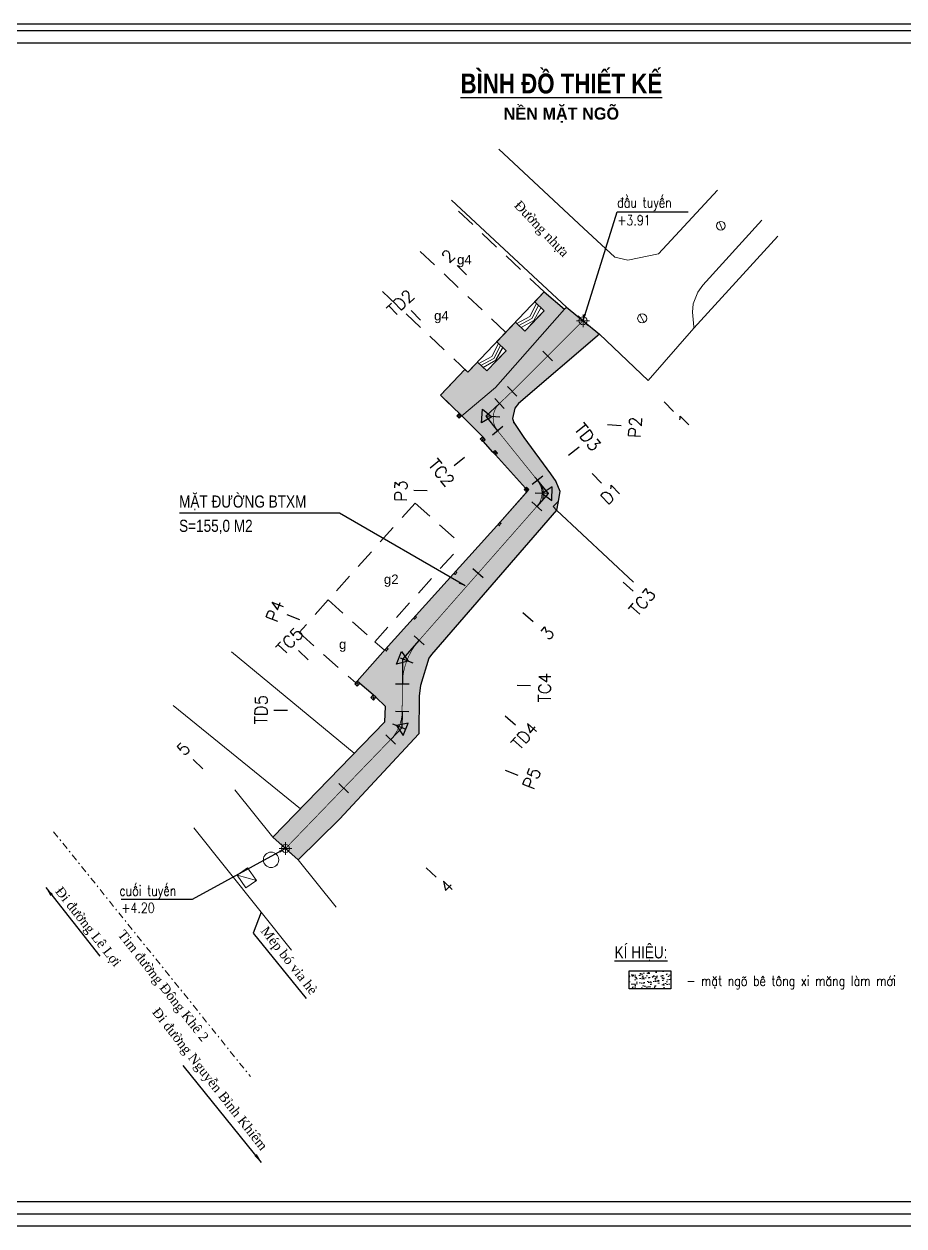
# Model space of a CAD drawing. Header units: inches. Extents: x 598112 to 598485, y 2306533 to 2306739.
# Drawn here: x 598386.6 to 598451.8, y 2306532.8 to 2306621.9 of the extents above; entities that cross this region are included whole.
import ezdxf
from ezdxf.enums import TextEntityAlignment as Align

# ---------------------------------------------------------------- set-up
doc = ezdxf.new("R2010")
doc.units = ezdxf.units.IN
doc.header["$MEASUREMENT"] = 0
for name, pattern in [('ACAD_ISO02W100', [15, 12, -3]), ('DASHDOT', [1, 0.5, -0.25, 0, -0.25]), ('DGN Style 2', [2.425456270249031, 1.455273762149419, -0.9701825080996124]), ('HIDDEN', [0.375, 0.25, -0.125])]:
    doc.linetypes.add(name, pattern=pattern)
for name, color, linetype in [('Duong', 3, 'Continuous'), ('ENTTNTHIETKE1', 2, 'Continuous'), ('GA', 5, 'Continuous'), ('KHUNGTEN', 5, 'Continuous'), ('thep', 2, 'Continuous'), ('TUYEN', 7, 'Continuous')]:
    doc.layers.add(name, color=color, linetype=linetype)
for name, color, linetype, lineweight in [('LC Hatch', 252, 'Continuous', 9), ('LC Khac', 4, 'Continuous', 9), ('LC MANH DUT', 35, 'HIDDEN', 5), ('LC Net thay', 7, 'Continuous', 25), ('LC Text1', 3, 'Continuous', 20), ('LC Text2', 7, 'Continuous', 25), ('Level 25', 7, 'Continuous', 0), ('Level 5', 7, 'Continuous', 0), ('NKB-00 Boundary', 1, 'ACAD_ISO02W100', 100), ('sotang', 7, 'Continuous', 0)]:
    doc.layers.add(name, color=color, linetype=linetype, lineweight=lineweight)
doc.styles.add('.VnArial', font='', dxfattribs={"height": 0.4})
doc.styles.add('LC 1', font='')
doc.styles.add('LC 3', font='vnsimli.shx', dxfattribs={"width": 0.75})
doc.styles.add('LC3', font='', dxfattribs={"width": 0.8})
doc.styles.get("Standard").update_dxf_attribs({"font": 'arial.ttf'})
doc.styles.add('style1', font='times.ttf')
doc.styles.add('T2', font='', dxfattribs={"width": 0.8})
doc.styles.add('TENCOC', font='Vnromanc.shx')
doc.styles.get('.VnArial').set_extended_font_data('.VnArial', italic=True)
doc.styles.get('LC 1').set_extended_font_data('.VnAvantH', bold=True)
doc.styles.get('LC3').set_extended_font_data('.VnArialH', bold=True)
doc.styles.get('T2').set_extended_font_data('.VnArialH')
doc.dimstyles.get("Standard").update_dxf_attribs({"dimtxt": 0.18, "dimasz": 0.18, "dimexe": 0.18, "dimexo": 0.0625, "dimgap": 0.09, "dimtad": 0, "dimtih": 1, "dimtoh": 1, "dimdec": 4, "dimzin": 0, "dimdsep": 46, "dimtxsty": 'Standard', "dimcen": 0.09, "dimadec": 0, "dimazin": 0, "dimtfac": 1, "dimtdec": 4, "dimtofl": 0, "dimtmove": 0, "dimatfit": 3, "dimfxl": 1, "dimtolj": 1, "dimtzin": 0, "dimarcsym": 0})
pattern_1 = [(49.99999999999999, (598234.5356782932, 2306621.884249259), (0.7172601826007535, -0.06275213498259512), [0.07500000000000001, -0.8250000000000001]), (355, (598234.5356782932, 2306621.884249259), (-0.138751333613, 0.7521921337000119), [0.06, -0.66]), (100.45144446, (598234.5954499742, 2306621.879019915), (0.578508846727112, 0.6894399909686295), [0.06374019199999999, -0.7011421119999999]), (46.18420000000001, (598234.5356782932, 2306622.084249259), (1.067241330671572, -0.1655192807930765), [0.1125, -1.2375]), (96.63563549, (598234.6246150382, 2306622.070455952), (0.9346619456742284, 0.9741186007745505), [0.09561034200000001, -1.05171376]), (351.1841639899999, (598234.5356782932, 2306622.084249259), (0.9346619450547732, 0.9741186002699902), [0.09000000000000001, -0.990000001]), (21, (598234.6356782932, 2306622.034249259), (0.5969070521184617, -0.4026188906653388), [0.07500000000000001, -0.8250000000000001]), (326.0000000000001, (598234.6356782932, 2306622.034249259), (0.2433153319215817, 0.7251500450468531), [0.06, -0.66]), (71.45144474, (598234.6854205473, 2306622.000697685), (0.8402223767299711, 0.3225311528063539), [0.06374019000000002, -0.701142112]), (37.50000000000001, (598234.5356782932, 2306621.884249259), (0.01215985531729067, 0.3328938538313115), [0, -0.652, 0, -0.67, 0, -0.6625000000000001]), (7.499999999999999, (598234.5356782932, 2306621.884249259), (0.2630695374421486, 0.3944117118823602), [0, -0.382, 0, -0.637, 0, -0.2525]), (327.5, (598234.3126782932, 2306621.884249259), (0.533822436172409, -0.02255487173437976), [0, -0.25, 0, -0.78, 0, -1.035]), (317.5, (598234.2126782932, 2306621.884249259), (0.5831861693423862, 0.1001049823323177), [0, -0.325, 0, -0.518, 0, -0.735])]

# ---------------------------------------------------------------- blocks, each defined once
blk = doc.blocks.new('tru')
at = {"linetype": 'Continuous', "lineweight": 0}
for p, q in [((983.35, 986.808), (983.5986481631254, 986.8339632620131)), ((983.35, 986.808), (983.376, 986.559)), ((983.35, 986.808), (983.6246481631254, 986.584963262013)), ((983.5986481631254, 986.8339632620131), (983.376, 986.559)), ((983.5986481631254, 986.8339632620131), (983.6246481631254, 986.584963262013))]:
    blk.add_line(p, q, dxfattribs=at)
blk = doc.blocks.new('khung vpn')
at = {"layer": 'Defpoints'}
for p, q in [((52556.45964432618, -4195.445519303803), (52498.75819758818, -4195.445519303803)), ((52498.75819758818, -4235.275694307393), (52556.45964432618, -4235.275694307393))]:
    blk.add_line(p, q, dxfattribs=at)
at = {"layer": 'KHUNGTEN'}
blk.add_lwpolyline([(52556.24304850244, -4234.884980830777), (52502.04792260095, -4234.884980830777), (52502.04792260095, -4195.662115130224), (52556.24304850244, -4195.662115130224)], close=True, dxfattribs=at)
at = {"layer": 'thep'}
blk.add_lwpolyline([(52555.83215303945, -4234.474085367845), (52502.45881806394, -4234.474085367845), (52502.45881806394, -4196.073010593269), (52555.83215303945, -4196.073010593269)], close=True, dxfattribs=at)
blk = doc.blocks.new('COCTRENTUYEN')
at = {"layer": 'LC Net thay', "color": 2}
for p, q in [((-8.627051636110991, 3.39889498334378), (-9.333464846829884, 4.106694655492902)), ((0.3532066054176539, -0.3538998360745609), (-0.3532066054176539, 0.3538998360745609)), ((-2.269332739524543, -2.971302065066993), (-2.975745950359851, -2.263502392917871)), ((-4.896458371775225, -5.593223031144589), (-5.593699007295072, -4.876385883893818)), ((6.004512291168794, -6.016297212336212), (6.710925501887687, -6.724096884485334)), ((0.6814667137805372, -11.32792021054775), (1.378707349533215, -12.04475735779852)), ((-7.403339891810901, -19.05435770377517), (-8.154370339703746, -18.3940901318565)), ((-3.700598839437589, -22.309618327301), (-4.451629287214018, -21.64935075538233)), ((-28.16184588323813, -33.21738808834925), (-28.8815781964222, -32.52313640667126)), ((-17.37045281613246, -34.99352452205494), (-18.09018512931652, -34.29927284037694)), ((-21.68425506504718, -39.46565322298557), (-22.40398737823125, -38.77140154130757)), ((-11.61259431112558, -40.54753797501326), (-10.89286199794151, -41.24178965669125))]:
    blk.add_line(p, q, dxfattribs=at)
at = {"layer": 'LC Net thay', "color": 1}
for p, q in [((-12.03789881314151, 0.03813025914132595), (-12.72585126233753, 0.7638860223814845)), ((-5.846326770377345, -6.493671609088778), (-6.534279219689779, -5.76791584584862)), ((-6.156112845172174, -7.152084690984339), (-7.153841306339018, -7.084720622282475)), ((-5.937643605517223, -7.846164218150079), (-6.71690992382355, -8.472857129760087)), ((1.825714844278991, -7.690997240599245), (2.823443305445835, -7.758361309301108)), ((-1.065960938110948, -9.97541190451011), (-0.2866946199210361, -9.348718992900103)), ((-8.777223958284594, -10.12978002103046), (-9.556490276474506, -10.75647293264046)), ((-2.984478599508293, -11.51830088999122), (-3.76374491781462, -12.14499380160123)), ((-11.54131376859732, -12.6181830461137), (-12.54107317433227, -12.59624835802242)), ((-2.543479116400704, -12.8155952389352), (-3.543238522252068, -12.79366055084392)), ((-3.040952045004815, -14.09229953447357), (-3.79198249289766, -13.4320319625549)), ((2.967291537555866, -19.37444010935724), (3.718321985332295, -20.0347076812759)), ((-20.99523329432122, -22.16479643341154), (-21.92924302979372, -21.80754888057709)), ((-11.7657277387334, -24.01641587307677), (-12.51675818662625, -23.3561483011581)), ((-20.36359444423579, -25.13292290782556), (-21.08332675741985, -24.43867122614756)), ((-12.58914567495231, -25.3800244089216), (-13.52315541042481, -25.02277685608715)), ((-12.8859043715056, -26.94507380574942), (-13.88585959165357, -26.9356103008613)), ((-4.886262611253187, -27.02078184485435), (-3.886307391221635, -27.03024534974247)), ((-21.90480122331064, -28.89921093732119), (-22.90475644334219, -28.88974743243307)), ((-12.90520424291026, -28.98438248131424), (-13.90515946305823, -28.97491897642612)), ((-5.757484156172723, -29.29855644796044), (-5.006453708396293, -29.9588240198791)), ((-13.16577469825279, -30.27683393098414), (-14.09128267492633, -29.89810581598431)), ((-13.88600362604484, -31.38118804246187), (-14.60573593922891, -30.68693636078387)), ((-5.761710884748027, -33.30665885098279), (-4.836202908074483, -33.68538696598262))]:
    blk.add_line(p, q, dxfattribs=at)
for points in [[(-6.190302994917147, -6.130793727003038), (-7.193802301073447, -7.08202255750075), (-6.327276764903218, -8.159510673489422)], [(-3.374111759243533, -11.83164734579623), (-2.583518571802415, -12.81471677543595), (-3.416467269184068, -13.7621657489799)], [(-12.14124296314549, -23.68628208758309), (-13.36829485208727, -25.08200916741043), (-13.38588198157959, -26.94034205237404)], [(-13.40518185298424, -28.97965072887018), (-13.41648735583294, -30.17423953441903), (-14.24586978263687, -31.03406220162287)]]:
    blk.add_lwpolyline(points, dxfattribs=at)
for points in [[(-7.515503733302467, -7.561440456658602), (-7.448139664600603, -6.563711995258927), (-6.761773204314522, -7.111192055046558)], [(-2.305880234809592, -13.32092847721651), (-2.283945546718314, -12.32116907136515), (-3.0164270933019, -12.80521877668798)], [(-13.81654401461128, -25.44588554976508), (-13.45929646177683, -24.51187581429258), (-12.96385677298531, -25.23670189548284)], [(-13.33868027362041, -30.74632291216403), (-12.95995215862058, -29.82081493549049), (-13.81724406545982, -30.01024544984102)]]:
    blk.add_lwpolyline(points, close=True, dxfattribs=at)
at = {"layer": 'LC Net thay', "color": 1, "linetype": 'DASHDOT', "ltscale": 2}
blk.add_lwpolyline([(-3.565046120551415, -11.58454850362614), (-3.331761029898189, -11.87698880722746), (-2.988743113935925, -12.51507909083739), (-2.986134949838743, -13.27276398660615), (-3.289664324838668, -13.6180176907219)], dxfattribs=at)
at = {"layer": 'TUYEN', "color": 1, "linetype": 'DASHDOT', "lineweight": 40, "ltscale": 1.5, "const_width": 0.05}
blk.add_lwpolyline([(0, 0), (-5.245078689185902, -5.234804457053542), (-6.190302994917147, -6.130793727003038, 0.3905790767744045), (-6.327276764903218, -8.159510673489422), (-3.374111759243533, -11.83164734579623, -0.3645970886102726), (-3.416467269184068, -13.7621657489799), (-12.14124296314549, -23.68628208758309, 0.1798295504367577), (-13.38588198157959, -26.94034205237404), (-13.40518185298424, -28.97965072887018, -0.1917796253764808), (-14.24586978263687, -31.03406220162287), (-22.04412122163922, -39.11852738214657)], format="xyb", dxfattribs=at)
at = {"layer": 'LC Text2', "color": 2, "style": 'TENCOC'}
for s, rotation, p in [('2', 44.94382857259676, (-9.939457049244083, 4.208304059226066)), ('1', 44.94382857259676, (7.534612093935721, -8.021267462987453)), ('D1', 44.20603692376018, (1.827204013592564, -13.70104694180191)), ('3', 48.67971746556286, (-2.559237576788291, -23.75687944144011)), ('5', 46.03238413551542, (-29.56198950612452, -32.32463277783245)), ('4', 46.03238413551542, (-10.0446807553526, -42.52307795034721))]:
    blk.add_text(s, height=0.9, rotation=rotation, dxfattribs=at).set_placement(p)
at = {"layer": 'LC Text2', "color": 1, "style": 'TENCOC'}
for s, rotation, p in [('TD2', 43.46824523030608, (-14.00294203939848, 0.2422536122612655)), ('TD3', 308.8065508128354, (-0.6878882301971316, -8.052012659609318)), ('P2', 86.13739804593394, (4.262295366846956, -8.714603236410767)), ('TC2', 308.8065508128354, (-11.53113778284751, -10.69459846243262)), ('P3', 88.74313414768159, (-13.05923178396188, -13.41841385234147)), ('TC3', 48.67971746556286, (4.011672863969579, -21.97283793753013)), ('P4', 69.06874526986178, (-22.69395419151988, -22.40726655023172)), ('TC5', 46.03238413551542, (-22.17050419945735, -24.84555066563189)), ('TC4', 89.45777301691145, (-2.398316603037529, -28.30628886073828)), ('TD5', 89.45777301691145, (-23.41464820143301, -29.93258781544864)), ('TD4', 48.67971746556286, (-4.713102829759009, -31.89695427613333)), ('P5', 67.74507859468409, (-3.682391680893488, -34.82641264796257))]:
    blk.add_text(s, height=0.9, rotation=rotation, dxfattribs=at).set_placement(p)
blk = doc.blocks.new('TIEUDE1')
at = {"layer": 'LC Text2', "color": 7, "style": 'LC 1'}
blk.add_attdef('TIªU§Ò', text='', height=5, dxfattribs=at).set_placement((0, 0), align=Align.BOTTOM_CENTER)
blk.add_attdef('TL', text='', height=3, dxfattribs=at).set_placement((0, -2), align=Align.TOP_CENTER)
blk = doc.blocks.new('bu lon')
at = {"layer": 'LC Khac', "color": 9}
for p, q in [((0.785714285713766, 0), (-0.785714285713766, 0)), ((0, -0.7857142857142208), (0, 0.7857142857142208))]:
    blk.add_line(p, q, dxfattribs=at)
at = {"layer": 'LC Khac', "color": 7}
blk.add_circle((0, 0), 0.5, dxfattribs=at)
blk = doc.blocks.new('MM')
at = {"layer": 'LC Khac', "xscale": 2.289702860291335, "yscale": 2.289702860291335, "zscale": 2.289702860291335}
blk.add_blockref('bu lon', (1.818989403545856e-12, 9.094947017729282e-13), dxfattribs=at)

msp = doc.modelspace()

# ---------------------------------------------------------------- hatches: boundary and pattern name
at = {"layer": 'LC Hatch'}
h = msp.add_hatch(dxfattribs=at)
h.set_pattern_fill('AR-CONC', color=256, scale=0.1)
h.set_pattern_definition(pattern_1)
h.paths.add_polyline_path([(598423.2572106492, 2306593.75742141), (598429.2677935422, 2306598.886756873), (598428.0392699228, 2306599.891280993), (598426.8106584518, 2306600.895273027), (598426.6648972166, 2306600.737987738), (598425.1597026375, 2306602.025120318), (598424.4625467563, 2306601.289495808), (598425.1587520437, 2306600.629697767), (598423.7232360432, 2306599.12390269), (598423.0314902243, 2306599.779474466), (598421.6504962388, 2306598.322278089), (598422.3374093297, 2306597.67128632), (598420.9018933292, 2306596.165491243), (598420.2194397069, 2306596.812256747), (598419.51627469, 2306596.070291521), (598419.2875782863, 2306596.286412125), (598417.4694592544, 2306594.362498919), (598419.0521359772, 2306592.846452423), (598420.621427426, 2306591.287018852), (598420.7830345604, 2306591.095811807), (598420.6346979558, 2306590.970438531), (598421.3675364711, 2306590.137618446), (598421.5576878806, 2306589.948906462), (598423.7865236115, 2306587.482109367), (598423.963642779, 2306587.308548894), (598421.8753502363, 2306584.941687135), (598413.3829695252, 2306575.526985342), (598411.3078798881, 2306573.185422617), (598411.500108116, 2306573.011430351), (598412.4996090132, 2306572.161532148), (598412.691837241, 2306571.987539882), (598413.4067941181, 2306571.306859587), (598413.3648035015, 2306570.168988422), (598405.0494370545, 2306561.610273749), (598405.9951487011, 2306560.772753611), (598406.9408603477, 2306559.935233473), (598409.9970866401, 2306562.955545684), (598415.8806160901, 2306569.264943611), (598415.8992099279, 2306572.079248369), (598415.9899328855, 2306572.852302924), (598416.6169638778, 2306574.872289591), (598416.8022914409, 2306575.154492877), (598426.0744436065, 2306585.851206167), (598426.1888786305, 2306586.495238484), (598426.3145300063, 2306587.270294438), (598426.0323786421, 2306587.967357282), (598425.6284941743, 2306588.546475004), (598423.6525975972, 2306591.243059828), (598422.9058504587, 2306592.343638182), (598422.8158694374, 2306592.64287624), (598422.9762200906, 2306593.414938847)])
h = msp.add_hatch(dxfattribs=at)
h.set_pattern_fill('AR-CONC', color=256, scale=0.1)
h.set_pattern_definition(pattern_1)
h.paths.add_polyline_path([(598434.5488811849, 2306550.372437428), (598434.5488811849, 2306551.696888224), (598431.4710919145, 2306551.696888224), (598431.4710919145, 2306550.372437428)])

# ---------------------------------------------------------------- linework, layer by layer
at = {"color": 8, "linetype": 'Continuous', "lineweight": 0}
for p, q in [((598426.8106584518, 2306600.895273027), (598418.2973459114, 2306608.837155268)), ((598426.6648972166, 2306600.737987738), (598425.1597026375, 2306602.025120318)), ((598425.1587520437, 2306600.629697767), (598424.4625467563, 2306601.289495808)), ((598426.8106584518, 2306600.895273027), (598426.6648972166, 2306600.737987738))]:
    msp.add_line(p, q, dxfattribs=at)
at = {"linetype": 'Continuous', "lineweight": 0}
for p, q in [((598436.2520500406, 2306599.43485738), (598436.2522328346, 2306599.329738559)), ((598418.868167508, 2306593.026761327), (598418.6882984253, 2306592.853132087)), ((598420.6214274262, 2306591.287018851), (598420.4304905564, 2306591.125640068)), ((598421.5383758656, 2306590.282941882), (598421.3675364711, 2306590.137618446)), ((598421.7036928091, 2306590.080953497), (598421.5383758656, 2306590.282941882)), ((598421.5576879136, 2306589.948905889), (598421.5383758656, 2306590.282941882)), ((598421.5576879136, 2306589.948905889), (598421.3675364711, 2306590.137618446)), ((598421.7036928091, 2306590.080953497), (598421.3675364711, 2306590.137618446)), ((598421.5576879136, 2306589.948905889), (598421.7036928091, 2306590.080953497)), ((598423.8526998983, 2306587.55301253), (598423.6821203331, 2306587.370248715)), ((598424.0318263393, 2306587.385827847), (598423.6821203331, 2306587.370248715)), ((598423.8612467741, 2306587.203064032), (598423.6821203331, 2306587.370248715)), ((598424.0318263393, 2306587.385827847), (598423.8526998983, 2306587.55301253)), ((598423.8526998983, 2306587.55301253), (598423.8612467741, 2306587.203064032)), ((598416.8022914409, 2306575.154492877), (598416.6169638778, 2306574.872289591)), ((598411.1194458603, 2306572.974885703), (598411.3078798881, 2306573.185422617)), ((598411.1194458603, 2306572.974885703), (598411.500108116, 2306573.011430351)), ((598411.3116740884, 2306572.800893437), (598411.1194458603, 2306572.974885703)), ((598411.500108116, 2306573.011430351), (598411.3060731514, 2306573.183383867)), ((598411.3078798881, 2306573.185422617), (598411.3116740884, 2306572.800893437)), ((598411.3116740884, 2306572.800893437), (598411.500108116, 2306573.011430351)), ((598415.9899328855, 2306572.852302924), (598415.8992099279, 2306572.079248369)), ((598412.3111749856, 2306571.950995234), (598412.4996090132, 2306572.161532148)), ((598412.3111749856, 2306571.950995234), (598412.691837241, 2306571.987539882)), ((598412.5034032133, 2306571.777002968), (598412.3111749856, 2306571.950995234)), ((598412.4996090132, 2306572.161532148), (598412.5034032133, 2306571.777002968)), ((598412.691837241, 2306571.987539882), (598412.4996090132, 2306572.161532148)), ((598412.5034032133, 2306571.777002968), (598412.691837241, 2306571.987539882)), ((598399.2102683865, 2306562.295281997), (598406.4348236875, 2306553.226496799))]:
    msp.add_line(p, q, dxfattribs=at)
msp.add_line((598421.5790298806, 2306596.95688598), (598422.0967191594, 2306597.899389878))
at = {"color": 8, "linetype": 'Continuous'}
msp.add_line((598426.0744436065, 2306585.851206167), (598431.7758995334, 2306580.502376367), dxfattribs=at)
at = {"layer": 'Duong', "linetype": 'Continuous', "lineweight": 0}
for p, q in [((598441.2999795325, 2306607.343229264), (598436.9130632662, 2306602.531618028)), ((598442.4732172675, 2306606.152973098), (598436.2522328346, 2306599.329738559)), ((598436.5388433348, 2306602.020430741), (598436.2026092118, 2306601.137111651)), ((598436.9130632662, 2306602.531618028), (598436.5388433348, 2306602.020430741)), ((598436.2026092118, 2306601.137111651), (598436.159774243, 2306600.517623826)), ((598436.159774243, 2306600.517623826), (598436.2520500406, 2306599.43485738)), ((598436.2522328346, 2306599.329738559), (598432.8779095301, 2306595.472324627)), ((598429.2677935422, 2306598.886756873), (598423.2572106492, 2306593.75742141)), ((598432.8779095301, 2306595.472324627), (598429.2677935422, 2306598.886756873)), ((598421.5576676921, 2306594.949761016), (598419.0521359772, 2306592.846452423)), ((598420.6214274262, 2306591.287018851), (598418.9316068372, 2306592.966224431)), ((598423.2572106492, 2306593.75742141), (598422.9762200906, 2306593.414938847)), ((598422.8158694374, 2306592.64287624), (598422.9058504587, 2306592.343638182)), ((598422.9058504587, 2306592.343638182), (598423.6525975972, 2306591.243059828)), ((598423.6525975972, 2306591.243059828), (598425.6284941743, 2306588.546475004)), ((598421.3675364711, 2306590.137618446), (598420.6346979558, 2306590.970438531)), ((598423.7865236115, 2306587.482109367), (598421.5576878806, 2306589.948906462)), ((598425.6284941743, 2306588.546475004), (598426.0323786421, 2306587.967357282)), ((598426.0323786421, 2306587.967357282), (598426.3145300063, 2306587.270294438)), ((598424.0318263393, 2306587.385827847), (598421.8753502363, 2306584.941687135)), ((598426.3145300063, 2306587.270294438), (598426.1888786305, 2306586.495238484)), ((598426.0744436065, 2306585.851206167), (598416.8022914409, 2306575.154492877)), ((598426.1888786305, 2306586.495238484), (598425.822130433, 2306586.129461558)), ((598425.822130433, 2306586.129461558), (598426.0744436065, 2306585.851206167)), ((598421.8753502363, 2306584.941687135), (598413.3829695252, 2306575.526985342)), ((598421.9514955078, 2306584.868921088), (598421.8753502363, 2306584.941687135)), ((598421.817591204, 2306584.720474011), (598421.7414459324, 2306584.793240059)), ((598421.817591204, 2306584.720474011), (598421.9514955078, 2306584.868921088)), ((598418.5676119515, 2306581.082419791), (598418.4744585477, 2306581.171439172)), ((598418.5676119515, 2306581.082419791), (598418.7015162556, 2306581.230866867)), ((598418.7015162556, 2306581.230866867), (598418.6083628517, 2306581.319886249)), ((598415.5579628466, 2306577.776873351), (598415.4777286701, 2306577.849247302)), ((598415.5579628466, 2306577.776873351), (598415.6918671505, 2306577.925320427)), ((598415.6918671505, 2306577.925320427), (598415.6137158555, 2306578.000003474)), ((598411.3078798881, 2306573.185422617), (598413.3829695252, 2306575.526985342)), ((598413.4580387108, 2306575.422034795), (598413.367032746, 2306575.509002038)), ((598413.4580387108, 2306575.422034795), (598413.5919430145, 2306575.570481872)), ((598413.5919430145, 2306575.570481872), (598413.4996642423, 2306575.658665437)), ((598416.6169638778, 2306574.872289591), (598415.9899328855, 2306572.852302924)), ((598412.4996090132, 2306572.161532148), (598411.500108116, 2306573.011430351)), ((598413.4067941181, 2306571.306859587), (598412.691837241, 2306571.987539882)), ((598415.8992099279, 2306572.079248369), (598415.8806160901, 2306569.264943611)), ((598413.3648035015, 2306570.168988422), (598413.4067941181, 2306571.306859587)), ((598405.0494370545, 2306561.610273749), (598413.3648035015, 2306570.168988422)), ((598415.8806160901, 2306569.264943611), (598409.9970866401, 2306562.955545684)), ((598402.2482379099, 2306565.126541849), (598405.0494370545, 2306561.610273749)), ((598409.9970866401, 2306562.955545684), (598406.9408603477, 2306559.935233473)), ((598406.9408603477, 2306559.935233473), (598409.7420594925, 2306556.418965373))]:
    msp.add_line(p, q, dxfattribs=at)
at = {"layer": 'Duong', "color": 8, "linetype": 'Continuous', "lineweight": 0}
msp.add_line((598419.51627469, 2306596.070291521), (598425.1597026375, 2306602.025120318), dxfattribs=at)
at = {"layer": 'Duong', "linetype": 'Continuous', "lineweight": 0, "flags": 128}
msp.add_lwpolyline([(598438.0070056483, 2306609.576829876), (598433.6226058808, 2306604.840239089), (598431.356586502, 2306604.376799583), (598430.393339927, 2306604.602981005), (598428.0648354286, 2306606.761960348), (598421.8071373932, 2306612.61001303)], dxfattribs=at)
at = {"layer": 'Duong', "linetype": 'Continuous', "lineweight": 0}
msp.add_lwpolyline([(598421.5576676921, 2306594.949761016), (598426.6648972166, 2306600.737987738)], dxfattribs=at)
for p in [(598422.9058504587, 2306592.343638182), (598421.8753502363, 2306584.941687135), (598421.8395720854, 2306584.711685127), (598421.9514955078, 2306584.868921088), (598418.5676119515, 2306581.082419791), (598415.5579628466, 2306577.776873351), (598413.3829695252, 2306575.526985342), (598413.4580387108, 2306575.422034795)]:
    msp.add_point(p, dxfattribs=at)
at = {"layer": 'GA', "linetype": 'Continuous', "lineweight": 0}
for p, q in [((598438.1272567444, 2306607.232814), (598438.3736457269, 2306606.626984083)), ((598432.2509998113, 2306600.351983353), (598432.5735565104, 2306599.760014152)), ((598402.3990759718, 2306558.793170408), (598403.168675507, 2306559.336876951)), ((598403.8317590985, 2306558.398302953), (598403.168675507, 2306559.336876951)), ((598403.0621595636, 2306557.85459641), (598402.3990759718, 2306558.793170408)), ((598403.8317590985, 2306558.398302953), (598402.3990759718, 2306558.793170408)), ((598403.0621595636, 2306557.85459641), (598403.8317590985, 2306558.398302953))]:
    msp.add_line(p, q, dxfattribs=at)
for centre, radius in [((598438.2504512357, 2306606.929899042), 0.3270081879788464), ((598432.4274329083, 2306600.064256387), 0.3375136217322205), ((598404.9236561556, 2306559.931740552), 0.5729513760322397)]:
    msp.add_circle(centre, radius, dxfattribs=at)
msp.add_point((598405.3503035337, 2306559.549320241), dxfattribs=at)
at = {"layer": 'LC Net thay'}
msp.add_lwpolyline([(598426.8106584518, 2306600.895273027), (598428.0392699228, 2306599.891280993), (598429.2677935422, 2306598.886756873), (598423.2572106492, 2306593.75742141), (598422.9762200906, 2306593.414938847), (598422.8158694374, 2306592.64287624), (598422.9058504587, 2306592.343638182), (598423.6525975972, 2306591.243059828), (598425.6284941743, 2306588.546475004), (598426.0323786421, 2306587.967357282), (598426.3145300063, 2306587.270294438), (598426.1888786305, 2306586.495238484), (598426.0744436065, 2306585.851206167), (598416.8022914409, 2306575.154492877), (598416.6169638778, 2306574.872289591), (598415.9899328855, 2306572.852302924), (598415.8992099279, 2306572.079248369), (598415.8806160901, 2306569.264943611), (598409.9970866401, 2306562.955545684), (598406.9408603477, 2306559.935233473), (598405.9951487011, 2306560.772753611), (598405.0494370545, 2306561.610273749), (598413.3648035015, 2306570.168988422), (598413.4067941181, 2306571.306859587), (598412.691837241, 2306571.987539882), (598412.4996090132, 2306572.161532148), (598411.500108116, 2306573.011430351), (598411.3078798881, 2306573.185422617), (598413.3829695252, 2306575.526985342), (598421.8753502363, 2306584.941687135), (598423.963642779, 2306587.308548894), (598423.7865236115, 2306587.482109367), (598421.5576878806, 2306589.948906462), (598421.3675364711, 2306590.137618446), (598420.6346979558, 2306590.970438531), (598420.7830345604, 2306591.095811807), (598420.621427426, 2306591.287018852), (598419.0521359772, 2306592.846452423), (598417.4694592544, 2306594.362498919), (598419.2875782863, 2306596.286412125), (598419.51627469, 2306596.070291521), (598420.2194397069, 2306596.812256747), (598420.9018933292, 2306596.165491243), (598422.3374093297, 2306597.67128632), (598421.6504962388, 2306598.322278089), (598423.0314902243, 2306599.779474466), (598423.7232360432, 2306599.12390269), (598425.1587520437, 2306600.629697767), (598424.4625467563, 2306601.289495808), (598425.1597026375, 2306602.025120318), (598426.6648972166, 2306600.737987738)], close=True, dxfattribs=at)
at = {"layer": 'LC Net thay', "elevation": -4.116}
msp.add_lwpolyline([(598431.4710919145, 2306551.696888224), (598434.5488811849, 2306551.696888224), (598434.5488811849, 2306550.372437428), (598431.4710919145, 2306550.372437428)], close=True, dxfattribs=at)
at = {"layer": 'Level 25', "color": 8, "linetype": 'Continuous'}
for p, q in [((598401.9866108812, 2306575.341272879), (598411.0903793196, 2306567.828003482)), ((598397.6555043873, 2306571.358652479), (598407.1058474956, 2306563.71855553))]:
    msp.add_line(p, q, dxfattribs=at)
at = {"layer": 'Level 5', "color": 8, "linetype": 'DGN Style 2', "lineweight": 0}
for p, q in [((598425.1597026375, 2306602.025120318), (598418.1354455476, 2306608.66312013)), ((598422.3220343936, 2306599.030871302), (598415.3255542733, 2306605.642621574)), ((598419.51627469, 2306596.070291521), (598412.547259198, 2306602.656087419)), ((598424.0928309618, 2306600.200905981), (598424.5924282923, 2306601.160555731)), ((598424.2437655849, 2306600.057864308), (598424.7386734815, 2306601.021958264)), ((598423.1319270796, 2306599.678439294), (598424.0928309618, 2306600.200905981)), ((598423.278173325, 2306599.539840825), (598424.2437655849, 2306600.057864308)), ((598425.1587520437, 2306600.629697767), (598423.7232360432, 2306599.12390269)), ((598424.3945511915, 2306599.91496386), (598424.9122404703, 2306600.857467758)), ((598423.7232360432, 2306599.12390269), (598423.0314902243, 2306599.779474466)), ((598423.4487606388, 2306599.378174177), (598424.3945511915, 2306599.91496386)), ((598422.3374093297, 2306597.67128632), (598421.6504962388, 2306598.322278089)), ((598422.3374093297, 2306597.67128632), (598420.9018933292, 2306596.165491243)), ((598421.2773096509, 2306597.2428281), (598421.7769069814, 2306598.20247785)), ((598421.428244274, 2306597.099786428), (598421.9231521706, 2306598.063880383)), ((598420.9018933292, 2306596.165491243), (598420.2194397069, 2306596.812256747)), ((598420.3164057687, 2306596.720361413), (598421.2773096509, 2306597.2428281)), ((598420.4626520141, 2306596.581762945), (598421.428244274, 2306597.099786428)), ((598420.6332393279, 2306596.420096296), (598421.5790298806, 2306596.95688598)), ((598417.4694592544, 2306594.362498919), (598419.2875782863, 2306596.286412125)), ((598418.9316068372, 2306592.966224431), (598417.4694592544, 2306594.362498919)), ((598415.6007725514, 2306586.379884415), (598409.1527935291, 2306579.192896436)), ((598415.6007725514, 2306586.379884415), (598419.0498815415, 2306583.285500405)), ((598412.6019025198, 2306576.098485424), (598419.0498815415, 2306583.285500405)), ((598409.1527935291, 2306579.192896436), (598407.0045165218, 2306576.771078441)), ((598409.1527935291, 2306579.192896436), (598412.6019025198, 2306576.098485424)), ((598407.0045165218, 2306576.771078441), (598411.2094855107, 2306573.04107643)), ((598412.6019025198, 2306576.098485424), (598413.3396820235, 2306575.478139066))]:
    msp.add_line(p, q, dxfattribs=at)
msp.add_point((598422.3374093297, 2306597.67128632), dxfattribs=at)
at = {"layer": 'NKB-00 Boundary', "color": 1, "linetype": 'DASHDOT', "lineweight": 13}
msp.add_line((598388.8055376906, 2306562.012204936), (598403.3988454893, 2306543.866238712), dxfattribs=at)

# ---------------------------------------------------------------- block references
at = {"linetype": 'Continuous', "lineweight": 0}
for p, rotation in [((598585.7253537894, 2307975.953258739), 218.0276478875236), ((598678.3916774843, 2307960.184939093), 214.2432196845018)]:
    msp.add_blockref('tru', p, dxfattribs=dict(at, rotation=rotation))
at = {"layer": 'ENTTNTHIETKE1', "color": 6, "xscale": 2.236837341266501, "yscale": 2.236837341266501, "zscale": 2.236837341266501}
msp.add_blockref('khung vpn', (480925.1798044687, 2316006.413450087, -2.058), dxfattribs=at)
at = {"layer": 'LC MANH DUT', "xscale": 0.2620508605387277, "yscale": 0.2620508605387277, "zscale": 0.2620508605387277, "rotation": 359.999216292062}
for p in [(598428.0392699228, 2306599.891280993, 9.770808107440005e-06), (598405.9951487011, 2306560.772753611, 9.77044817297985e-06)]:
    msp.add_blockref('MM', p, dxfattribs=at)
at = {"layer": 'LC Net thay'}
msp.add_blockref('COCTRENTUYEN', (598428.0392699228, 2306599.891280993), dxfattribs=at)
at = {"layer": 'LC Text2'}
ref = msp.add_blockref('TIEUDE1', (598426.4351674288, 2306616.296957042, 6.093595828206041e-06), dxfattribs=dict(at, xscale=0.3000093024588386, yscale=0.3000093024588386, zscale=0.3000093024588386, rotation=359.999216292062))
ref.add_attrib('TIªU§Ò', '%%UB×NH §å thiÕt kÕ', dxfattribs={"color": 7, "height": 1.477370189923677, "rotation": 359.9992162713666, "style": 'LC3', "width": 0.8}).set_placement((598426.4351674288, 2306616.296957042), align=Align.BOTTOM_CENTER)
ref.add_attrib('TL', 'nÒn mÆt ngâ', dxfattribs={"color": 7, "height": 0.9000279073771316, "rotation": 359.9992162713666, "style": 'LC 1'}).set_placement((598426.4351592215, 2306615.696938435), align=Align.TOP_CENTER)

# ---------------------------------------------------------------- texts
at = {"linetype": 'Continuous', "lineweight": 0, "char_height": 0.7, "attachment_point": 1, "style": 'style1'}
for s, insert, rotation in [('Đường nhựa', (598423.3929940474, 2306608.878499014), 313.7976131558938), ('Đi đường Lê Lợi', (598389.441039643, 2306558.017341936), 308.1919458333031), ('Tim đường Đông Khê 2', (598394.0703518726, 2306554.815061466), 308.1919458333031), ('Mép bó vỉa hè', (598404.6637086454, 2306555.081469157), 308.1919458333031), ('Đi đường Nguyễn Bỉnh Khiêm', (598396.6224282355, 2306549.062999639), 308.1919458333031)]:
    msp.add_mtext_dynamic_manual_height_columns(s, width=51.18028294146643, gutter_width=9.999999999999998, heights=[0], dxfattribs=dict(at, insert=insert, rotation=rotation))
at = {"layer": 'LC Text1', "color": 3, "style": 'LC 3', "width": 0.8}
for s, height, rotation, p in [('®Çu tuyÕn', 0.7500232561473308, 359.9992162713666, (598430.5773404657, 2306608.282144187)), ('+3.91', 0.7500232561473308, 359.9992162713666, (598430.5866986952, 2306606.963604662)), ('cuèi tuyÕn', 0.7500232561473308, 0.0007837286332712523, (598393.6775025652, 2306557.272040995)), ('+4.20', 0.7500232561473308, 359.9992162713666, (598393.8311940522, 2306555.991959895)), ('- mÆt ngâ bª t«ng xi m¨ng lµm míi', 0.7499927812442482, 359.9992162891536, (598435.700948255, 2306550.583674268, -4.115997492402253))]:
    msp.add_text(s, height=height, rotation=rotation, dxfattribs=at).set_placement(p)
at = {"layer": 'LC Text2', "style": 'T2', "width": 0.8}
for s, height, rotation, p in [('mÆt ®\xadêng btxm', 0.9000279073767967, 359.9992162713666, (598398.1066939499, 2306586.039407601, -2.057996322989074)), ('s=155,0 m2', 0.9000279073767967, 359.9992162713666, (598398.1066939499, 2306584.239744559, -2.057996322989074)), ('%%UkÝ hiÖu:', 0.8999913374930977, 359.9992162891536, (598430.3803670958, 2306552.624539395, -4.115997492434818))]:
    msp.add_text(s, height=height, rotation=rotation, dxfattribs=at).set_placement(p)
at = {"layer": 'Level 5', "color": 8, "linetype": 'DGN Style 2', "lineweight": 0, "char_height": 0.7, "attachment_point": 7, "rotation": 359.99999982698495, "line_spacing_factor": 0.782774058325574, "style": '.VnArial'}
for s, insert in [('\\fArial|b0|i0|c0|p39;g2', (598413.2835571256, 2306580.16700637)), ('{\\fArial|b0|i0|c0|p39;g}', (598409.9600421852, 2306575.350111014))]:
    msp.add_mtext(s, dxfattribs=dict(at, insert=insert))
at = {"layer": 'sotang', "color": 7, "char_height": 0.7, "width": 1.294245881791062, "attachment_point": 7, "rotation": 359.99999982698495, "line_spacing_factor": 0.782774058325574, "style": '.VnArial'}
for insert in [(598418.7074846163, 2306603.860124092), (598417.0020021416, 2306599.708665376)]:
    msp.add_mtext('{\\fArial|b0|i0|c0|p39;g4}', dxfattribs=dict(at, insert=insert))

# ---------------------------------------------------------------- leaders
for points, override in [([(598388.232897491, 2306557.867566449), (598392.2406262152, 2306552.796467138)], {"dimasz": 0.7, "dimgap": 0.09, "dimtad": 0}), ([(598404.1866141699, 2306556.048612257), (598403.6083903104, 2306554.48569377), (598407.5343249965, 2306549.655260325)], {"dimgap": 0.09, "dimtad": 0}), ([(598404.2171416722, 2306537.499919045), (598398.4142590241, 2306544.696265783)], {"dimasz": 0.7, "dimgap": 0.09, "dimtad": 0})]:
    msp.add_leader(points, dimstyle='Standard', override=override)
at = {"layer": 'LC Net thay'}
for points, override in [([(598428.0392699228, 2306599.891280993), (598430.5605698504, 2306607.952398508), (598435.8281087391, 2306607.952398508)], {"dimasz": 0.5, "dimgap": 0.09, "dimtad": 0}), ([(598419.3058281497, 2306580.228460166), (598409.9888166456, 2306585.626174778), (598398.1307321585, 2306585.626174778)], {"dimasz": 0.5}), ([(598405.9951487011, 2306560.772753611), (598399.0726040961, 2306556.980753742), (598393.8050652074, 2306556.980753742)], {"dimasz": 0.5, "dimgap": 0.09, "dimtad": 0})]:
    msp.add_leader(points, dimstyle='Standard', override=override, dxfattribs=at)

doc.saveas('drawing.dxf')
